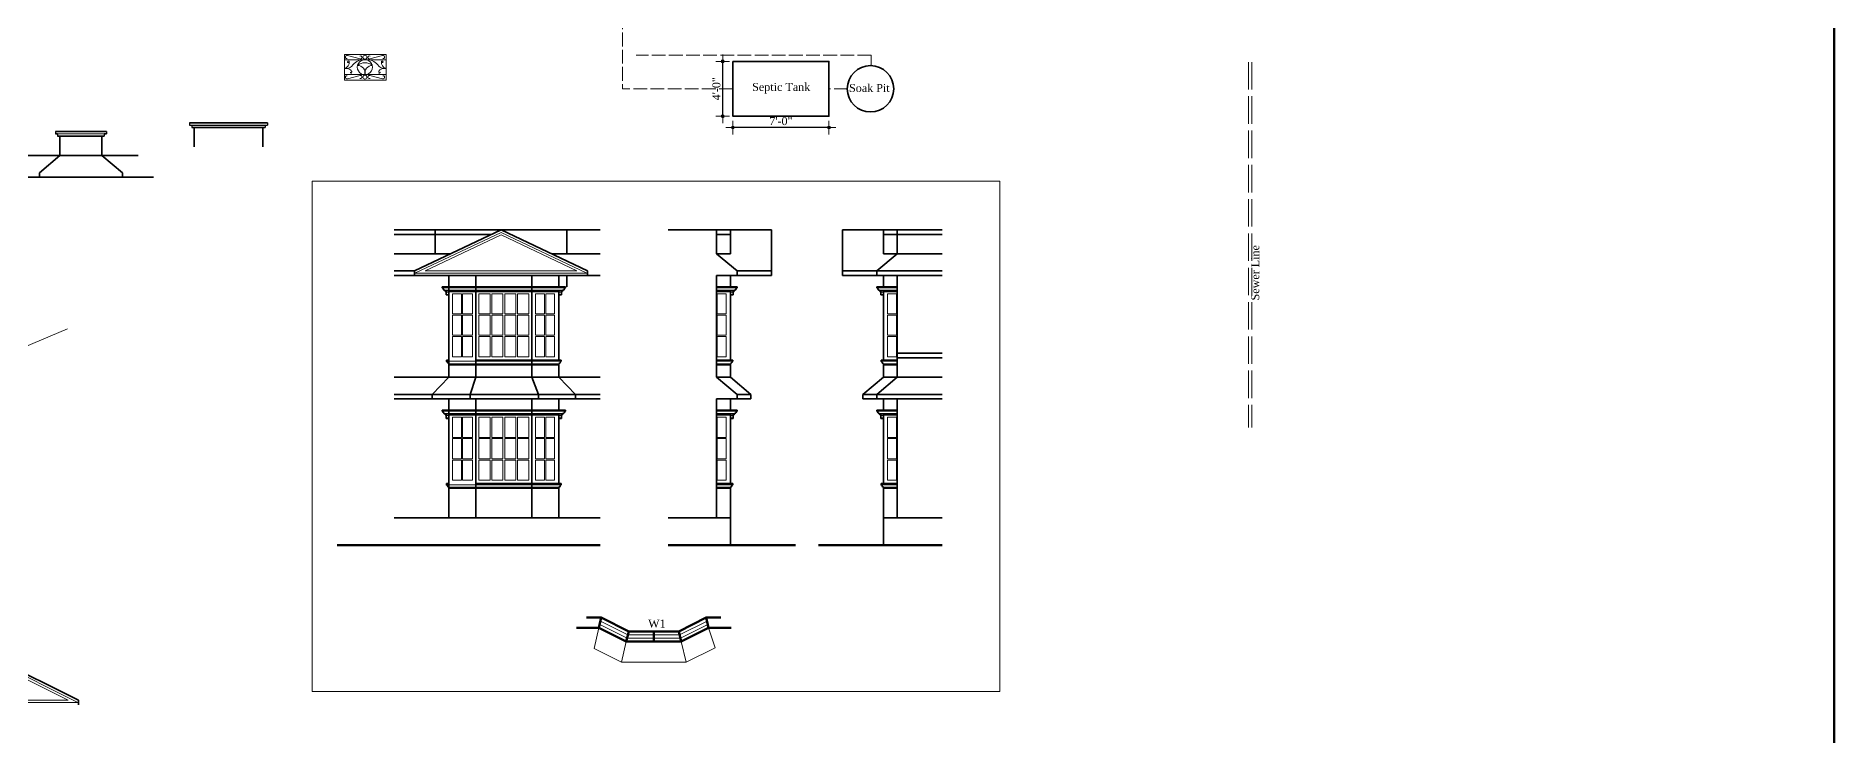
# Model space of a CAD drawing. Header units: inches. Extents: x 244 to 65245, y -2247 to 11745.
# Drawn here: x 63672 to 65245, y 8608 to 9219 of the extents above; entities that cross this region are included whole.
import ezdxf

# ---------------------------------------------------------------- set-up
doc = ezdxf.new("R2010")
doc.units = ezdxf.units.IN
doc.header["$MEASUREMENT"] = 0
doc.linetypes.add('ACAD_ISO02W100', pattern=[15, 12, -3])
doc.linetypes.add('ACAD_ISO10W100', pattern=[18, 12, -3, 0, -3])
for name, color, linetype, lineweight in [('2CLINE', 40, 'ACAD_ISO10W100', 9), ('CORNICE', 150, 'Continuous', 9), ('DIMENSION', 115, 'Continuous', 15), ('ELEVATION', 30, 'Continuous', 35), ('GL', 26, 'Continuous', 60), ('HACTH', 8, 'Continuous', 13), ('hatch', 12, 'Continuous', 9), ('TEXT', 5, 'Continuous', 20), ('WALL', 32, 'Continuous', 50), ('WINDOW', 5, 'Continuous', 18), ('WINDOW ELEVATION', 5, 'Continuous', 18)]:
    doc.layers.add(name, color=color, linetype=linetype, lineweight=lineweight)
doc.styles.add('7 INCH', font='times.ttf', dxfattribs={"height": 7})
doc.styles.add('NAVARAJ', font='times.ttf', dxfattribs={"height": 9})
doc.dimstyles.new('7 INCH', dxfattribs={"dimscale": 0, "dimtxt": 7, "dimasz": 1, "dimexe": 2, "dimexo": 9, "dimgap": 2, "dimtad": 1, "dimdec": 0, "dimzin": 3, "dimdsep": 46, "dimlunit": 4, "dimtxsty": '7 INCH', "dimblk": 'DIM', "dimcen": 3, "dimdle": 3, "dimse1": 1, "dimse2": 1, "dimclrd": 256, "dimclre": 256, "dimclrt": 7, "dimadec": 1, "dimazin": 2, "dimtfac": 1, "dimtdec": 0, "dimtix": 1, "dimtofl": 0, "dimtmove": 2, "dimatfit": 3, "dimldrblk": 'DIM', "dimfxl": 2, "dimfrac": 2, "dimtolj": 2, "dimtzin": 0, "dimarcsym": 0})

# ---------------------------------------------------------------- blocks, each defined once
blk = doc.blocks.new('DIM')
at = {"layer": 'DIMENSION'}
h = blk.add_hatch(color=256, dxfattribs=at)
h.paths.add_polyline_path([(0, 1.3), (0, 0), (1.3, 0, 0.414214)])
h.paths.add_polyline_path([(1.3, 0), (0, 0), (0, -1.3, 0.414214)])
h.paths.add_polyline_path([(0, 0), (-1.3, 0, 0.414214), (0, -1.3)])
h.paths.add_polyline_path([(0, 1.3, 0.414214), (-1.3, 0), (0, 0)])
for p, q in [((-6, 0), (6, 0)), ((0, 6), (0, -6))]:
    blk.add_line(p, q, dxfattribs=at)
blk.add_circle((0, 0), 1.28, dxfattribs=at)
blk = doc.blocks.new('*D109')
at = {"layer": 'Defpoints', "color": 0, "lineweight": -2, "transparency": 16777216}
for p in [(64282, 9163.2), (64366, 9163.2), (64282, 9139.1)]:
    blk.add_point(p, dxfattribs=at)
at = {"layer": 'DIMENSION', "lineweight": -2, "transparency": 16777216}
blk.add_line((64365, 9139.1), (64283, 9139.1), dxfattribs=at)
at = {"layer": 'DIMENSION', "lineweight": -2, "transparency": 16777216, "rotation": 180}
blk.add_blockref('DIM', (64282, 9139.1), dxfattribs=at)
at = {"layer": 'DIMENSION', "lineweight": -2, "transparency": 16777216}
blk.add_blockref('DIM', (64366, 9139.1), dxfattribs=at)
at = {"layer": 'DIMENSION', "color": 7, "transparency": 16777216, "insert": (64324, 9144.7), "char_height": 7, "attachment_point": 5, "style": '7 INCH'}
blk.add_mtext('\\A2;7\'-0"', dxfattribs=at)
blk = doc.blocks.new('*D110')
at = {"layer": 'Defpoints', "color": 0, "lineweight": -2, "transparency": 16777216}
for p in [(64273.1, 9197), (64304.7, 9197), (64304.7, 9149)]:
    blk.add_point(p, dxfattribs=at)
at = {"layer": 'DIMENSION', "lineweight": -2, "transparency": 16777216}
blk.add_line((64273.1, 9150), (64273.1, 9196), dxfattribs=at)
for p, rotation in [((64273.1, 9197), 90), ((64273.1, 9149), 270)]:
    blk.add_blockref('DIM', p, dxfattribs=dict(at, rotation=rotation))
at = {"layer": 'DIMENSION', "color": 7, "transparency": 16777216, "insert": (64267.6, 9173), "char_height": 7, "attachment_point": 5, "rotation": 90, "style": '7 INCH'}
blk.add_mtext('\\A2;4\'-0"', dxfattribs=at)

msp = doc.modelspace()

# ---------------------------------------------------------------- linework, layer by layer
at = {"layer": '2CLINE'}
msp.add_line((64403.1, 9193.4), (64403.1, 9202.4), dxfattribs=at)
at = {"layer": 'CORNICE'}
for p, q in [((64135.7, 8998.8), (64027.7, 8998.8)), ((64133.4, 8996.8), (64029.9, 8996.8)), ((64285.8, 8998.8), (64267.8, 8998.8)), ((64283.5, 8996.8), (64267.8, 8996.8)), ((64407.8, 8998.8), (64425.8, 8998.8)), ((64410.1, 8996.8), (64425.8, 8996.8)), ((64132.9, 8996.3), (64030.4, 8996.3)), ((64033.7, 8995.1), (64031.2, 8995.1)), ((64033.7, 8993.1), (64031.2, 8993.1)), ((64129.7, 8995.1), (64132.2, 8995.1)), ((64129.7, 8993.1), (64132.2, 8993.1)), ((64283, 8996.3), (64267.8, 8996.3)), ((64279.8, 8995.1), (64282.3, 8995.1)), ((64279.8, 8993.1), (64282.3, 8993.1)), ((64410.6, 8996.3), (64425.8, 8996.3)), ((64413.8, 8995.1), (64411.3, 8995.1)), ((64413.8, 8993.1), (64411.3, 8993.1)), ((64131.9, 8934.6), (64031.4, 8934.6)), ((64282.1, 8934.6), (64267.8, 8934.6)), ((64411.6, 8934.6), (64425.8, 8934.6)), ((64129.7, 8932.5), (64033.7, 8932.5)), ((64279.8, 8932.5), (64267.8, 8932.5)), ((64413.8, 8932.5), (64425.8, 8932.5)), ((64135.7, 8890.8), (64027.7, 8890.8)), ((64133.4, 8888.8), (64029.9, 8888.8)), ((64132.9, 8888.3), (64030.4, 8888.3)), ((64033.7, 8887.1), (64031.2, 8887.1)), ((64129.7, 8887.1), (64132.2, 8887.1)), ((64285.8, 8890.8), (64267.8, 8890.8)), ((64283.5, 8888.8), (64267.8, 8888.8)), ((64283, 8888.3), (64267.8, 8888.3)), ((64279.8, 8887.1), (64282.3, 8887.1)), ((64407.8, 8890.8), (64425.8, 8890.8)), ((64410.1, 8888.8), (64425.8, 8888.8)), ((64410.6, 8888.3), (64425.8, 8888.3)), ((64413.8, 8887.1), (64411.3, 8887.1)), ((64033.7, 8885.1), (64031.2, 8885.1)), ((64129.7, 8885.1), (64132.2, 8885.1)), ((64279.8, 8885.1), (64282.3, 8885.1)), ((64413.8, 8885.1), (64411.3, 8885.1)), ((64131.9, 8826.6), (64031.4, 8826.6)), ((64129.7, 8824.5), (64033.7, 8824.5)), ((64282.1, 8826.6), (64267.8, 8826.6)), ((64279.8, 8824.5), (64267.8, 8824.5)), ((64411.6, 8826.6), (64425.8, 8826.6)), ((64413.8, 8824.5), (64425.8, 8824.5))]:
    msp.add_line(p, q, dxfattribs=at)
at = {"layer": 'DIMENSION', "ltscale": 2}
msp.add_line((63616, 8927.6), (63700, 8963.1), dxfattribs=at)
msp.add_lwpolyline([(63914, 9092.1), (64515.5, 9092.1), (64515.5, 8645.6), (63914, 8645.6)], close=True, dxfattribs=at)
at = {"layer": 'ELEVATION', "ltscale": 2}
for p, q in [((63875, 9143.2), (63806.7, 9143.2)), ((63873, 9139.2), (63808.7, 9139.2)), ((63810.8, 9122.2), (63810.8, 9139.2)), ((63870.9, 9122.2), (63870.9, 9139.2)), ((63734, 9135.6), (63689.4, 9135.6)), ((63689.4, 9133.6), (63691.4, 9133.6)), ((63730, 9131.6), (63691.4, 9131.6)), ((63691.4, 9131.6), (63693.4, 9131.6)), ((63693.4, 9114.6), (63693.4, 9131.6)), ((63730, 9114.6), (63730, 9131.6)), ((63732, 9131.6), (63730, 9131.6)), ((63734, 9133.6), (63732, 9133.6)), ((63761.8, 9114.6), (63659, 9114.6)), ((63693.4, 9114.6), (63675.4, 9099.6)), ((63730, 9114.6), (63748, 9099.6)), ((63653, 9095.6), (63775.1, 9095.6)), ((63675.4, 9099.6), (63675.4, 9095.6)), ((63748, 9099.6), (63748, 9095.6)), ((64057.2, 9009.6), (64057.2, 8920.6)), ((64106.2, 9009.6), (64106.2, 8920.6)), ((64129.7, 9009.6), (64129.7, 8999.8)), ((64031.4, 8935.6), (64033.7, 8935.6)), ((64131.9, 8935.6), (64129.7, 8935.6)), ((64282.1, 8935.6), (64279.8, 8935.6)), ((64411.6, 8935.6), (64413.8, 8935.6)), ((64057.2, 8901.6), (64057.2, 8797.9)), ((64106.2, 8901.6), (64106.2, 8797.9)), ((64129.7, 8901.6), (64129.7, 8891.8)), ((64031.4, 8827.6), (64033.7, 8827.6)), ((64131.9, 8827.6), (64129.7, 8827.6)), ((64282.1, 8827.6), (64279.8, 8827.6)), ((64411.6, 8827.6), (64413.8, 8827.6)), ((63637.6, 8674), (63709.6, 8638)), ((63709.6, 8638), (63709.6, 8634))]:
    msp.add_line(p, q, dxfattribs=at)
at = {"layer": 'ELEVATION', "lineweight": 30}
for p, q in [((63806.7, 9143.2), (63806.7, 9141.2)), ((63808.7, 9141.2), (63808.7, 9139.2)), ((63873, 9141.2), (63873, 9139.2)), ((63875, 9143.2), (63875, 9141.2)), ((63689.4, 9135.6), (63689.4, 9133.6)), ((63691.4, 9133.6), (63691.4, 9131.6)), ((63732, 9133.6), (63732, 9131.6)), ((63734, 9135.6), (63734, 9133.6))]:
    msp.add_line(p, q, dxfattribs=at)
at = {"layer": 'ELEVATION'}
for p, q in [((64166, 9049.6), (63985.7, 9049.6)), ((64070.7, 9045.6), (63985.7, 9045.6)), ((64079.2, 9049.6), (64003.4, 9013.6)), ((64021.5, 9028.6), (64021.5, 9049.6)), ((64079.2, 9049.6), (64154.9, 9013.6)), ((64136.8, 9028.6), (64136.8, 9049.6)), ((64315.8, 9049.6), (64225.5, 9049.6)), ((64267.8, 9028.6), (64267.8, 9049.6)), ((64279.8, 9045.6), (64267.8, 9045.6)), ((64279.8, 9028.6), (64279.8, 9049.6)), ((64315.8, 9009.6), (64315.8, 9049.6)), ((64377.8, 9009.6), (64377.8, 9049.6)), ((64377.8, 9049.6), (64465.1, 9049.6)), ((64413.8, 9028.6), (64413.8, 9049.6)), ((64413.8, 9045.6), (64425.8, 9045.6)), ((64425.8, 9028.6), (64425.8, 9049.6)), ((64425.8, 9045.6), (64465.1, 9045.6)), ((64035, 9028.6), (63985.7, 9028.6)), ((64123.3, 9028.6), (64166, 9028.6)), ((64279.8, 9028.6), (64267.8, 9028.6)), ((64267.8, 9028.6), (64285.8, 9013.6)), ((64425.8, 9028.6), (64407.8, 9013.6)), ((64413.8, 9028.6), (64425.8, 9028.6)), ((64425.8, 9028.6), (64465.1, 9028.6)), ((64003.4, 9013.6), (63985.7, 9013.6)), ((64003.4, 9013.6), (64003.4, 9009.6)), ((64154.9, 9013.6), (64154.9, 9009.6)), ((64315.8, 9013.6), (64285.8, 9013.6)), ((64285.8, 9009.6), (64285.8, 9013.6)), ((64377.8, 9013.6), (64407.8, 9013.6)), ((64407.8, 9013.6), (64465.1, 9013.6)), ((64407.8, 9009.6), (64407.8, 9013.6)), ((64166, 9009.6), (63985.7, 9009.6)), ((64033.7, 8920.6), (64033.7, 9009.6)), ((64136.8, 8999.8), (64136.8, 9009.6)), ((64267.8, 8920.6), (64267.8, 9009.6)), ((64315.8, 9009.6), (64267.8, 9009.6)), ((64279.8, 8999.8), (64279.8, 9009.6)), ((64377.8, 9009.6), (64425.8, 9009.6)), ((64413.8, 8999.8), (64413.8, 9009.6)), ((64425.8, 8920.6), (64425.8, 9009.6)), ((64425.8, 9009.6), (64465.1, 9009.6)), ((64465.1, 8941.6), (64425.8, 8941.6)), ((64425.8, 8937.6), (64465.1, 8937.6)), ((63985.7, 8920.6), (64166, 8920.6)), ((64129.7, 8931.6), (64129.7, 8920.6)), ((64267.8, 8920.6), (64279.8, 8920.6)), ((64267.8, 8920.6), (64285.8, 8905.6)), ((64279.8, 8920.6), (64279.8, 8931.6)), ((64279.8, 8920.6), (64279.8, 8931.6)), ((64279.8, 8920.6), (64297.8, 8905.6)), ((64413.8, 8920.6), (64395.8, 8905.6)), ((64425.8, 8920.6), (64407.8, 8905.6)), ((64413.8, 8920.6), (64413.8, 8931.6)), ((64413.8, 8920.6), (64413.8, 8931.6)), ((64425.8, 8920.6), (64413.8, 8920.6)), ((64465.1, 8920.6), (64425.8, 8920.6)), ((63985.7, 8905.6), (64166, 8905.6)), ((64129.7, 8906.1), (64129.7, 8905.6)), ((64285.8, 8905.6), (64297.8, 8905.6)), ((64285.8, 8901.6), (64285.8, 8905.6)), ((64297.8, 8901.6), (64297.8, 8905.6)), ((64407.8, 8905.6), (64395.8, 8905.6)), ((64395.8, 8901.6), (64395.8, 8905.6)), ((64465.1, 8905.6), (64407.8, 8905.6)), ((64407.8, 8901.6), (64407.8, 8905.6)), ((64166, 8901.6), (63985.7, 8901.6)), ((64033.7, 8797.6), (64033.7, 8901.6)), ((64267.8, 8797.6), (64267.8, 8901.6)), ((64297.8, 8901.6), (64267.8, 8901.6)), ((64279.8, 8891.8), (64279.8, 8901.6)), ((64395.8, 8901.6), (64425.8, 8901.6)), ((64413.8, 8891.8), (64413.8, 8901.6)), ((64425.8, 8797.6), (64425.8, 8901.6)), ((64425.8, 8901.6), (64465.1, 8901.6)), ((64129.7, 8823.6), (64129.7, 8797.6)), ((64279.8, 8773.6), (64279.8, 8823.6)), ((64413.8, 8773.6), (64413.8, 8823.6)), ((64166, 8797.6), (63985.7, 8797.6)), ((64279.8, 8797.6), (64225.5, 8797.6)), ((64413.8, 8797.6), (64465.1, 8797.6))]:
    msp.add_line(p, q, dxfattribs=at)
at = {"layer": 'ELEVATION', "linetype": 'Continuous'}
for p, q in [((64135.7, 8999.8), (64027.7, 8999.8)), ((64027.7, 8998.8), (64027.7, 8999.8)), ((64027.7, 8998.8), (64027.7, 8999.8)), ((64029.9, 8996.8), (64029.9, 8996.3)), ((64133.4, 8996.8), (64133.4, 8996.3)), ((64135.7, 8998.8), (64135.7, 8999.8)), ((64135.7, 8998.8), (64135.7, 8999.8)), ((64285.8, 8999.8), (64267.8, 8999.8)), ((64283.5, 8996.8), (64283.5, 8996.3)), ((64285.8, 8998.8), (64285.8, 8999.8)), ((64285.8, 8998.8), (64285.8, 8999.8)), ((64407.8, 8998.8), (64407.8, 8999.8)), ((64407.8, 8998.8), (64407.8, 8999.8)), ((64407.8, 8999.8), (64425.8, 8999.8)), ((64410.1, 8996.8), (64410.1, 8996.3)), ((64030.4, 8996.3), (64029.9, 8996.3)), ((64030.4, 8996.3), (64030.4, 8995.6)), ((64031.2, 8995.6), (64030.4, 8995.6)), ((64031.2, 8995.6), (64031.2, 8992.6)), ((64033.7, 8992.6), (64031.2, 8992.6)), ((64033.7, 8995.6), (64108.7, 8995.6)), ((64129.7, 8992.6), (64132.2, 8992.6)), ((64132.2, 8995.6), (64132.9, 8995.6)), ((64132.2, 8995.6), (64132.2, 8992.6)), ((64132.9, 8996.3), (64133.4, 8996.3)), ((64132.9, 8996.3), (64132.9, 8995.6)), ((64279.8, 8992.6), (64282.3, 8992.6)), ((64282.3, 8995.6), (64283, 8995.6)), ((64282.3, 8995.6), (64282.3, 8992.6)), ((64283, 8996.3), (64283.5, 8996.3)), ((64283, 8996.3), (64283, 8995.6)), ((64410.6, 8996.3), (64410.1, 8996.3)), ((64410.6, 8996.3), (64410.6, 8995.6)), ((64411.3, 8995.6), (64410.6, 8995.6)), ((64411.3, 8995.6), (64411.3, 8992.6)), ((64413.8, 8992.6), (64411.3, 8992.6)), ((64031.4, 8934.6), (64031.4, 8935.6)), ((64108.4, 8935.6), (64057, 8935.6)), ((64131.9, 8934.6), (64131.9, 8935.6)), ((64282.1, 8934.6), (64282.1, 8935.6)), ((64411.6, 8934.6), (64411.6, 8935.6)), ((64033.7, 8932.5), (64033.7, 8931.6)), ((64129.7, 8931.6), (64033.7, 8931.6)), ((64129.7, 8932.5), (64129.7, 8931.6)), ((64279.8, 8931.6), (64267.8, 8931.6)), ((64279.8, 8932.5), (64279.8, 8931.6)), ((64413.8, 8932.5), (64413.8, 8931.6)), ((64413.8, 8931.6), (64425.8, 8931.6)), ((64135.7, 8891.8), (64027.7, 8891.8)), ((64027.7, 8890.8), (64027.7, 8891.8)), ((64027.7, 8890.8), (64027.7, 8891.8)), ((64029.9, 8888.8), (64029.9, 8888.3)), ((64030.4, 8888.3), (64029.9, 8888.3)), ((64030.4, 8888.3), (64030.4, 8887.6)), ((64031.2, 8887.6), (64030.4, 8887.6)), ((64031.2, 8887.6), (64031.2, 8884.6)), ((64033.7, 8887.6), (64108.7, 8887.6)), ((64132.2, 8887.6), (64132.9, 8887.6)), ((64132.2, 8887.6), (64132.2, 8884.6)), ((64132.9, 8888.3), (64133.4, 8888.3)), ((64132.9, 8888.3), (64132.9, 8887.6)), ((64133.4, 8888.8), (64133.4, 8888.3)), ((64135.7, 8890.8), (64135.7, 8891.8)), ((64135.7, 8890.8), (64135.7, 8891.8)), ((64285.8, 8891.8), (64267.8, 8891.8)), ((64282.3, 8887.6), (64283, 8887.6)), ((64282.3, 8887.6), (64282.3, 8884.6)), ((64283, 8888.3), (64283.5, 8888.3)), ((64283, 8888.3), (64283, 8887.6)), ((64283.5, 8888.8), (64283.5, 8888.3)), ((64285.8, 8890.8), (64285.8, 8891.8)), ((64285.8, 8890.8), (64285.8, 8891.8)), ((64407.8, 8890.8), (64407.8, 8891.8)), ((64407.8, 8890.8), (64407.8, 8891.8)), ((64407.8, 8891.8), (64425.8, 8891.8)), ((64410.1, 8888.8), (64410.1, 8888.3)), ((64410.6, 8888.3), (64410.1, 8888.3)), ((64410.6, 8888.3), (64410.6, 8887.6)), ((64411.3, 8887.6), (64410.6, 8887.6)), ((64411.3, 8887.6), (64411.3, 8884.6)), ((64033.7, 8884.6), (64031.2, 8884.6)), ((64129.7, 8884.6), (64132.2, 8884.6)), ((64279.8, 8884.6), (64282.3, 8884.6)), ((64413.8, 8884.6), (64411.3, 8884.6)), ((64031.4, 8826.6), (64031.4, 8827.6)), ((64033.7, 8824.5), (64033.7, 8823.6)), ((64129.7, 8823.6), (64033.7, 8823.6)), ((64108.4, 8827.6), (64057, 8827.6)), ((64129.7, 8824.5), (64129.7, 8823.6)), ((64131.9, 8826.6), (64131.9, 8827.6)), ((64279.8, 8823.6), (64267.8, 8823.6)), ((64279.8, 8824.5), (64279.8, 8823.6)), ((64282.1, 8826.6), (64282.1, 8827.6)), ((64411.6, 8826.6), (64411.6, 8827.6)), ((64413.8, 8824.5), (64413.8, 8823.6)), ((64413.8, 8823.6), (64425.8, 8823.6))]:
    msp.add_line(p, q, dxfattribs=at)
at = {"layer": 'ELEVATION'}
msp.add_lwpolyline([(64282, 9197), (64282, 9149), (64366, 9149), (64366, 9197)], close=True, dxfattribs=at)
at = {"layer": 'ELEVATION', "ltscale": 2}
for points in [[(64106.2, 8935.6), (64129.7, 8935.6), (64129.7, 8995.6), (64106.2, 8995.6)], [(64106.2, 8827.6), (64129.7, 8827.6), (64129.7, 8887.6), (64106.2, 8887.6)]]:
    msp.add_lwpolyline(points, close=True, dxfattribs=at)
for points in [[(64267.8, 8935.6), (64279.8, 8935.6), (64279.8, 8995.6), (64267.8, 8995.6)], [(64425.8, 8935.6), (64413.8, 8935.6), (64413.8, 8995.6), (64425.8, 8995.6)], [(64267.8, 8827.6), (64279.8, 8827.6), (64279.8, 8887.6), (64267.8, 8887.6)], [(64425.8, 8827.6), (64413.8, 8827.6), (64413.8, 8887.6), (64425.8, 8887.6)]]:
    msp.add_lwpolyline(points, dxfattribs=at)
at = {"layer": 'ELEVATION'}
for points in [[(64033.7, 8920.6), (64018.9, 8905.6), (64018.9, 8901.6)], [(64057.2, 8920.6), (64052.2, 8905.6), (64052.2, 8901.6)], [(64106.2, 8920.6), (64112.1, 8905.6), (64112.1, 8901.6)], [(64129.7, 8920.6), (64144.4, 8905.6), (64144.4, 8901.6)]]:
    msp.add_lwpolyline(points, dxfattribs=at)
msp.add_circle((64402.4, 9173), 20.3, dxfattribs=at)
at = {"layer": 'ELEVATION', "linetype": 'Continuous'}
for centre, start, end in [((64027.4, 8997.6), 11.637, 78.363), ((64029.9, 8998.1), 191.637, 270), ((64133.4, 8998.1), 270, 348.363), ((64135.9, 8997.6), 101.637, 168.363), ((64283.5, 8998.1), 270, 348.363), ((64286.1, 8997.6), 101.637, 168.363), ((64407.6, 8997.6), 11.637, 78.363), ((64410.1, 8998.1), 191.637, 270), ((64031.1, 8933.3), 11.637, 78.363), ((64033.7, 8933.8), 191.637, 270), ((64129.7, 8933.8), 270, 348.363), ((64132.2, 8933.3), 101.637, 168.363), ((64279.8, 8933.8), 270, 348.363), ((64282.3, 8933.3), 101.637, 168.363), ((64411.3, 8933.3), 11.637, 78.363), ((64413.8, 8933.8), 191.637, 270), ((64027.4, 8889.6), 11.637, 78.363), ((64029.9, 8890.1), 191.637, 270), ((64133.4, 8890.1), 270, 348.363), ((64135.9, 8889.6), 101.637, 168.363), ((64283.5, 8890.1), 270, 348.363), ((64286.1, 8889.6), 101.637, 168.363), ((64407.6, 8889.6), 11.637, 78.363), ((64410.1, 8890.1), 191.637, 270), ((64031.1, 8825.3), 11.637, 78.363), ((64033.7, 8825.8), 191.637, 270), ((64129.7, 8825.8), 270, 348.363), ((64132.2, 8825.3), 101.637, 168.363), ((64279.8, 8825.8), 270, 348.363), ((64282.3, 8825.3), 101.637, 168.363), ((64411.3, 8825.3), 11.637, 78.363), ((64413.8, 8825.8), 191.637, 270)]:
    msp.add_arc(centre, 1.29, start, end, dxfattribs=at)
at = {"layer": 'GL'}
for p, q in [((64166, 8773.6), (63936, 8773.6)), ((64336.8, 8773.6), (64225.5, 8773.6)), ((64356.8, 8773.6), (64465.1, 8773.6))]:
    msp.add_line(p, q, dxfattribs=at)
at = {"layer": 'HACTH', "ltscale": 2}
for p, q in [((63956, 9199.1), (63944.9, 9202.1)), ((63964.4, 9199.1), (63975.5, 9202.1)), ((63942.3, 9198.4), (63978.7, 9198.4)), ((63942.3, 9198.4), (63942.3, 9185.4)), ((63942.3, 9185.4), (63978.7, 9185.4)), ((63978.7, 9185.4), (63978.7, 9198.4)), ((63956, 9184.7), (63944.9, 9181.7)), ((63964.4, 9184.7), (63975.5, 9181.7)), ((63689.4, 9133.6), (63732, 9133.6)), ((63637.6, 8671.8), (63709.1, 8636)), ((63637.6, 8669.5), (63700.6, 8638)), ((63709.1, 8636), (63566.1, 8636)), ((63700.6, 8638), (63574.5, 8638))]:
    msp.add_line(p, q, dxfattribs=at)
at = {"layer": 'HACTH', "lineweight": 30}
msp.add_line((63806.7, 9141.2), (63875, 9141.2), dxfattribs=at)
at = {"layer": 'HACTH'}
for p, q in [((64079.2, 9047.3), (64003.9, 9011.6)), ((64079.2, 9045.1), (64012.8, 9013.6)), ((64079.2, 9047.3), (64154.4, 9011.6)), ((64079.2, 9045.1), (64145.6, 9013.6)), ((64145.6, 9013.6), (64012.8, 9013.6)), ((64154.4, 9011.6), (64003.9, 9011.6))]:
    msp.add_line(p, q, dxfattribs=at)
at = {"layer": 'HACTH', "ltscale": 2}
msp.add_lwpolyline([(63942.3, 9202.9), (63978.7, 9202.9), (63978.7, 9180.4), (63942.3, 9180.4)], close=True, dxfattribs=at)
for centre in [(63960.2, 9200.6), (63960.2, 9183.2)]:
    msp.add_circle(centre, 1.72, dxfattribs=at)
for centre, radius, start, end in [((63944.4, 9200.8), 1.37, 65.3461, 281.3768), ((63956.3, 9200.4), 1.37, 258.6232, 114.6539), ((63964.1, 9200.4), 1.37, 65.3461, 281.3768), ((63976, 9200.8), 1.37, 258.6232, 114.6539), ((63941.3, 9195.8), 5.1, 281.2595, 11.031), ((63943.5, 9198.3), 7.52, 261.1651, 326.7507), ((63944.1, 9185.4), 5.43, 35.0662, 93.709), ((63945.7, 9196.6), 0.697, 22.5648, 182.4806), ((63945.5, 9196.5), 0.521, 173.1268, 313.7852), ((63948.1, 9187.3), 0.566, 141.6742, 324.0066), ((63947.6, 9187.8), 1.2, 320.0465, 35.0759), ((63959, 9186.2), 12.2, 86.0297, 139.2774), ((63960, 9191.9), 6.49, 88.6189, 271.5541), ((63960.3, 9185.7), 10.1, 50.8546, 130.3569), ((63954, 9187.1), 6.28, 344.0791, 92.4445), ((63960.3, 9191.9), 6.49, 268.8405, 91.3325), ((63966.5, 9187.1), 6.28, 87.5404, 195.9382), ((63962, 9186.2), 12.2, 40.7226, 93.9703), ((63977.5, 9198.3), 7.52, 213.2493, 278.8349), ((63973.4, 9187.8), 1.2, 144.9241, 219.9535), ((63976.8, 9185.4), 5.43, 86.291, 144.9338), ((63972.9, 9187.3), 0.566, 215.9934, 38.3258), ((63979.7, 9195.8), 5.1, 168.969, 258.7405), ((63975.3, 9196.6), 0.697, 357.5194, 157.4352), ((63975.5, 9196.5), 0.521, 226.2148, 6.8732), ((63944.4, 9183), 1.37, 78.6232, 294.6539), ((63956.3, 9183.3), 1.37, 245.3461, 101.3768), ((63964.1, 9183.3), 1.37, 78.6232, 294.6539), ((63976, 9183), 1.37, 245.3461, 101.3768)]:
    msp.add_arc(centre, radius, start, end, dxfattribs=at)
at = {"layer": 'hatch', "linetype": 'ACAD_ISO02W100'}
for p, q in [((64185.5, 9267.1), (64185.5, 9173)), ((64403.1, 9202.4), (64197.5, 9202.4)), ((64282, 9173), (64185.5, 9173)), ((64382.5, 9173), (64366, 9173))]:
    msp.add_line(p, q, dxfattribs=at)
at = {"layer": 'hatch', "linetype": 'ACAD_ISO02W100', "ltscale": 2}
for p, q in [((64733, 9196.4), (64733, 8876.6)), ((64736, 9196.4), (64736, 8876.6))]:
    msp.add_line(p, q, dxfattribs=at)
at = {"layer": 'WALL', "ltscale": 2}
for p, q in [((64164.8, 8701.3), (64145.1, 8701.3)), ((64166.9, 8710.3), (64154.1, 8710.3)), ((64166.9, 8710.3), (64164.8, 8701.3)), ((64164.8, 8701.3), (64188.8, 8689.3)), ((64166.9, 8710.3), (64190.9, 8698.3)), ((64190.9, 8698.3), (64188.8, 8689.3)), ((64234.7, 8698.3), (64190.9, 8698.3)), ((64212.8, 8698.3), (64212.8, 8689.3)), ((64258.7, 8710.3), (64234.7, 8698.3)), ((64234.7, 8698.3), (64236.8, 8689.3)), ((64260.8, 8701.3), (64236.8, 8689.3)), ((64258.7, 8710.3), (64260.8, 8701.3)), ((64271.6, 8710.3), (64258.7, 8710.3)), ((64280.6, 8701.3), (64260.8, 8701.3)), ((64236.8, 8689.3), (64188.8, 8689.3))]:
    msp.add_line(p, q, dxfattribs=at)
at = {"layer": 'WALL'}
msp.add_lwpolyline([(59670.7, 11744.8), (65245.2, 11744.8), (65245.2, 7637.4), (59670.7, 7637.4)], close=True, dxfattribs=at)
at = {"layer": 'WINDOW', "ltscale": 2}
for p, q in [((64164.8, 8701.3), (64160.6, 8683.3)), ((64165.5, 8704.3), (64189.5, 8692.3)), ((64166.2, 8707.3), (64190.2, 8695.3)), ((64259.4, 8707.3), (64235.4, 8695.3)), ((64260.1, 8704.3), (64236.1, 8692.3)), ((64260.8, 8701.3), (64266.6, 8684)), ((64160.6, 8683.3), (64184.6, 8671.3)), ((64188.8, 8689.3), (64184.6, 8671.3)), ((64236.1, 8692.3), (64189.5, 8692.3)), ((64235.4, 8695.3), (64190.2, 8695.3)), ((64236.8, 8689.3), (64241.1, 8671.3)), ((64266.6, 8684), (64241.1, 8671.3)), ((64241.1, 8671.3), (64184.6, 8671.3))]:
    msp.add_line(p, q, dxfattribs=at)
at = {"layer": 'WINDOW ELEVATION'}
for points in [[(64036.7, 8993.6), (64044.5, 8993.6), (64044.5, 8976), (64036.7, 8976)], [(64045.6, 8993.6), (64054.4, 8993.6), (64054.4, 8976), (64045.6, 8976)], [(64059.7, 8993.6), (64069.6, 8993.6), (64069.6, 8976), (64059.7, 8976)], [(64071.1, 8993.6), (64080.9, 8993.6), (64080.9, 8976), (64071.1, 8976)], [(64082.5, 8993.6), (64092.3, 8993.6), (64092.3, 8976), (64082.5, 8976)], [(64093.7, 8993.6), (64103.6, 8993.6), (64103.6, 8976), (64093.7, 8976)], [(64109.4, 8993.6), (64117.2, 8993.6), (64117.2, 8976), (64109.4, 8976)], [(64118.3, 8993.6), (64126.1, 8993.6), (64126.1, 8976), (64118.3, 8976)], [(64268.4, 8993.6), (64276.2, 8993.6), (64276.2, 8976), (64268.4, 8976)], [(64425.2, 8993.6), (64417.4, 8993.6), (64417.4, 8976), (64425.2, 8976)], [(64044.5, 8974.9), (64036.7, 8974.9), (64036.7, 8957.3), (64044.5, 8957.3)], [(64045.6, 8974.9), (64054.4, 8974.9), (64054.4, 8957.3), (64045.6, 8957.3)], [(64069.6, 8974.9), (64059.7, 8974.9), (64059.7, 8957.3), (64069.6, 8957.3)], [(64071.1, 8974.9), (64080.9, 8974.9), (64080.9, 8957.3), (64071.1, 8957.3)], [(64092.3, 8974.9), (64082.5, 8974.9), (64082.5, 8957.3), (64092.3, 8957.3)], [(64103.6, 8974.9), (64093.7, 8974.9), (64093.7, 8957.3), (64103.6, 8957.3)], [(64117.2, 8974.9), (64109.4, 8974.9), (64109.4, 8957.3), (64117.2, 8957.3)], [(64118.3, 8974.9), (64126.1, 8974.9), (64126.1, 8957.3), (64118.3, 8957.3)], [(64268.4, 8974.9), (64276.2, 8974.9), (64276.2, 8957.3), (64268.4, 8957.3)], [(64425.2, 8974.9), (64417.4, 8974.9), (64417.4, 8957.3), (64425.2, 8957.3)], [(64036.7, 8956.2), (64044.5, 8956.2), (64044.5, 8938.6), (64036.7, 8938.6)], [(64045.6, 8956.2), (64054.4, 8956.2), (64054.4, 8938.6), (64045.6, 8938.6)], [(64059.7, 8956.2), (64069.6, 8956.2), (64069.6, 8938.6), (64059.7, 8938.6)], [(64071.1, 8956.2), (64080.9, 8956.2), (64080.9, 8938.6), (64071.1, 8938.6)], [(64082.5, 8956.2), (64092.3, 8956.2), (64092.3, 8938.6), (64082.5, 8938.6)], [(64093.7, 8956.2), (64103.6, 8956.2), (64103.6, 8938.6), (64093.7, 8938.6)], [(64109.4, 8956.2), (64117.2, 8956.2), (64117.2, 8938.6), (64109.4, 8938.6)], [(64118.3, 8956.2), (64126.1, 8956.2), (64126.1, 8938.6), (64118.3, 8938.6)], [(64268.4, 8956.2), (64276.2, 8956.2), (64276.2, 8938.6), (64268.4, 8938.6)], [(64425.2, 8956.2), (64417.4, 8956.2), (64417.4, 8938.6), (64425.2, 8938.6)], [(64036.7, 8885.6), (64044.5, 8885.6), (64044.5, 8868), (64036.7, 8868)], [(64045.6, 8885.6), (64054.4, 8885.6), (64054.4, 8868), (64045.6, 8868)], [(64059.7, 8885.6), (64069.6, 8885.6), (64069.6, 8868), (64059.7, 8868)], [(64071.1, 8885.6), (64080.9, 8885.6), (64080.9, 8868), (64071.1, 8868)], [(64082.5, 8885.6), (64092.3, 8885.6), (64092.3, 8868), (64082.5, 8868)], [(64093.7, 8885.6), (64103.6, 8885.6), (64103.6, 8868), (64093.7, 8868)], [(64109.4, 8885.6), (64117.2, 8885.6), (64117.2, 8868), (64109.4, 8868)], [(64118.3, 8885.6), (64126.1, 8885.6), (64126.1, 8868), (64118.3, 8868)], [(64268.4, 8885.6), (64276.2, 8885.6), (64276.2, 8868), (64268.4, 8868)], [(64425.2, 8885.6), (64417.4, 8885.6), (64417.4, 8868), (64425.2, 8868)], [(64044.5, 8866.9), (64036.7, 8866.9), (64036.7, 8849.3), (64044.5, 8849.3)], [(64045.6, 8866.9), (64054.4, 8866.9), (64054.4, 8849.3), (64045.6, 8849.3)], [(64069.6, 8866.9), (64059.7, 8866.9), (64059.7, 8849.3), (64069.6, 8849.3)], [(64071.1, 8866.9), (64080.9, 8866.9), (64080.9, 8849.3), (64071.1, 8849.3)], [(64092.3, 8866.9), (64082.5, 8866.9), (64082.5, 8849.3), (64092.3, 8849.3)], [(64103.6, 8866.9), (64093.7, 8866.9), (64093.7, 8849.3), (64103.6, 8849.3)], [(64117.2, 8866.9), (64109.4, 8866.9), (64109.4, 8849.3), (64117.2, 8849.3)], [(64118.3, 8866.9), (64126.1, 8866.9), (64126.1, 8849.3), (64118.3, 8849.3)], [(64268.4, 8866.9), (64276.2, 8866.9), (64276.2, 8849.3), (64268.4, 8849.3)], [(64425.2, 8866.9), (64417.4, 8866.9), (64417.4, 8849.3), (64425.2, 8849.3)], [(64036.7, 8848.2), (64044.5, 8848.2), (64044.5, 8830.6), (64036.7, 8830.6)], [(64045.6, 8848.2), (64054.4, 8848.2), (64054.4, 8830.6), (64045.6, 8830.6)], [(64059.7, 8848.2), (64069.6, 8848.2), (64069.6, 8830.6), (64059.7, 8830.6)], [(64071.1, 8848.2), (64080.9, 8848.2), (64080.9, 8830.6), (64071.1, 8830.6)], [(64082.5, 8848.2), (64092.3, 8848.2), (64092.3, 8830.6), (64082.5, 8830.6)], [(64093.7, 8848.2), (64103.6, 8848.2), (64103.6, 8830.6), (64093.7, 8830.6)], [(64109.4, 8848.2), (64117.2, 8848.2), (64117.2, 8830.6), (64109.4, 8830.6)], [(64118.3, 8848.2), (64126.1, 8848.2), (64126.1, 8830.6), (64118.3, 8830.6)], [(64268.4, 8848.2), (64276.2, 8848.2), (64276.2, 8830.6), (64268.4, 8830.6)], [(64425.2, 8848.2), (64417.4, 8848.2), (64417.4, 8830.6), (64425.2, 8830.6)]]:
    msp.add_lwpolyline(points, close=True, dxfattribs=at)

# ---------------------------------------------------------------- texts
at = {"layer": 'TEXT', "style": 'NAVARAJ'}
for s, p in [('Septic Tank', (64298.9, 9171.1)), ('Soak Pit', (64383.6, 9170.2))]:
    msp.add_text(s, height=7, dxfattribs=at).set_placement(p)
at = {"layer": 'TEXT', "ltscale": 2, "style": '7 INCH'}
msp.add_text('Sewer Line', height=7, rotation=90, dxfattribs=at).set_placement((64742.4, 8987.8))
msp.add_text('W1', height=7, dxfattribs=at).set_placement((64207.9, 8701.6))

# ---------------------------------------------------------------- dimensions: what is measured, and where the dimension line sits
at = {"layer": 'DIMENSION'}
dim = msp.add_linear_dim(base=(64273.1, 9197), p1=(64304.7, 9149), p2=(64304.7, 9197), angle=90, dimstyle='7 INCH', override={"dimscale": 1}, dxfattribs=at)
dim.commit()
dim.dimension.update_dxf_attribs({"geometry": '*D110', "text_midpoint": (64267.6, 9173)})
dim = msp.add_linear_dim(base=(64282, 9139.1), p1=(64366, 9163.2), p2=(64282, 9163.2), dimstyle='7 INCH', override={"dimscale": 1}, dxfattribs=at)
dim.commit()
dim.dimension.update_dxf_attribs({"geometry": '*D109', "text_midpoint": (64324, 9144.7)})

doc.saveas('drawing.dxf')
